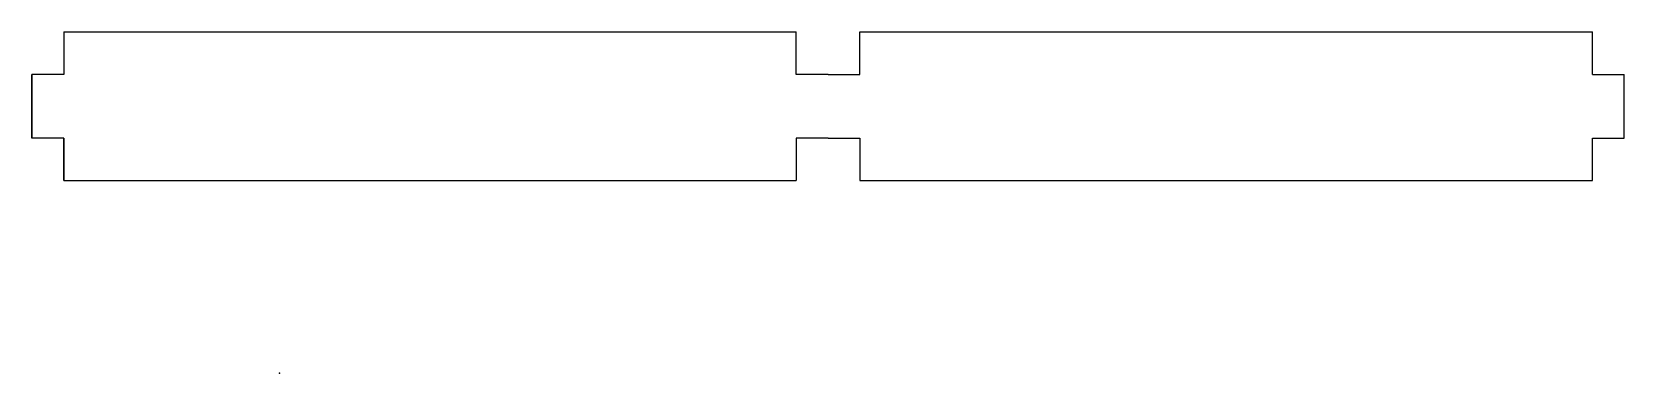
# Model space of a CAD drawing. Header units: centimetres. Extents: x -2.3 to 12.7, y 0 to 3.2.
import ezdxf

# ---------------------------------------------------------------- set-up
doc = ezdxf.new("R2010")
doc.units = ezdxf.units.CM
doc.header["$MEASUREMENT"] = 0
doc.layers.add('HORIZONTAL v3_Sketch3', color=7, linetype='Continuous')

msp = doc.modelspace()

# ---------------------------------------------------------------- linework, layer by layer
at = {"layer": 'HORIZONTAL v3_Sketch3'}
for p, q in [((-2.032, 3.213), (-2.032, 2.813)), ((-2.032, 3.213), (4.868, 3.213)), ((4.868, 2.813), (4.868, 3.213)), ((5.468, 2.813), (5.468, 3.213)), ((5.468, 3.213), (12.368, 3.213)), ((12.368, 2.813), (12.368, 3.213)), ((-2.332, 2.213), (-2.332, 2.813)), ((-2.332, 2.813), (-2.332, 2.213)), ((-2.032, 2.813), (-2.332, 2.813)), ((5.168, 2.813), (4.868, 2.813)), ((5.168, 2.813), (5.468, 2.813)), ((12.368, 2.813), (12.668, 2.813)), ((12.668, 2.213), (12.668, 2.813)), ((-2.032, 2.213), (-2.332, 2.213)), ((-2.032, 1.813), (-2.032, 2.213)), ((-2.032, 2.213), (-2.032, 1.813)), ((5.168, 2.213), (4.868, 2.213)), ((4.868, 2.213), (4.868, 1.813)), ((5.168, 2.213), (5.468, 2.213)), ((5.468, 2.213), (5.468, 1.813)), ((12.368, 1.813), (12.368, 2.213)), ((12.368, 2.213), (12.668, 2.213)), ((-2.032, 1.813), (4.868, 1.813)), ((5.468, 1.813), (12.368, 1.813))]:
    msp.add_line(p, q, dxfattribs=at)
msp.add_point((0, 0), dxfattribs=at)

doc.saveas('drawing.dxf')
